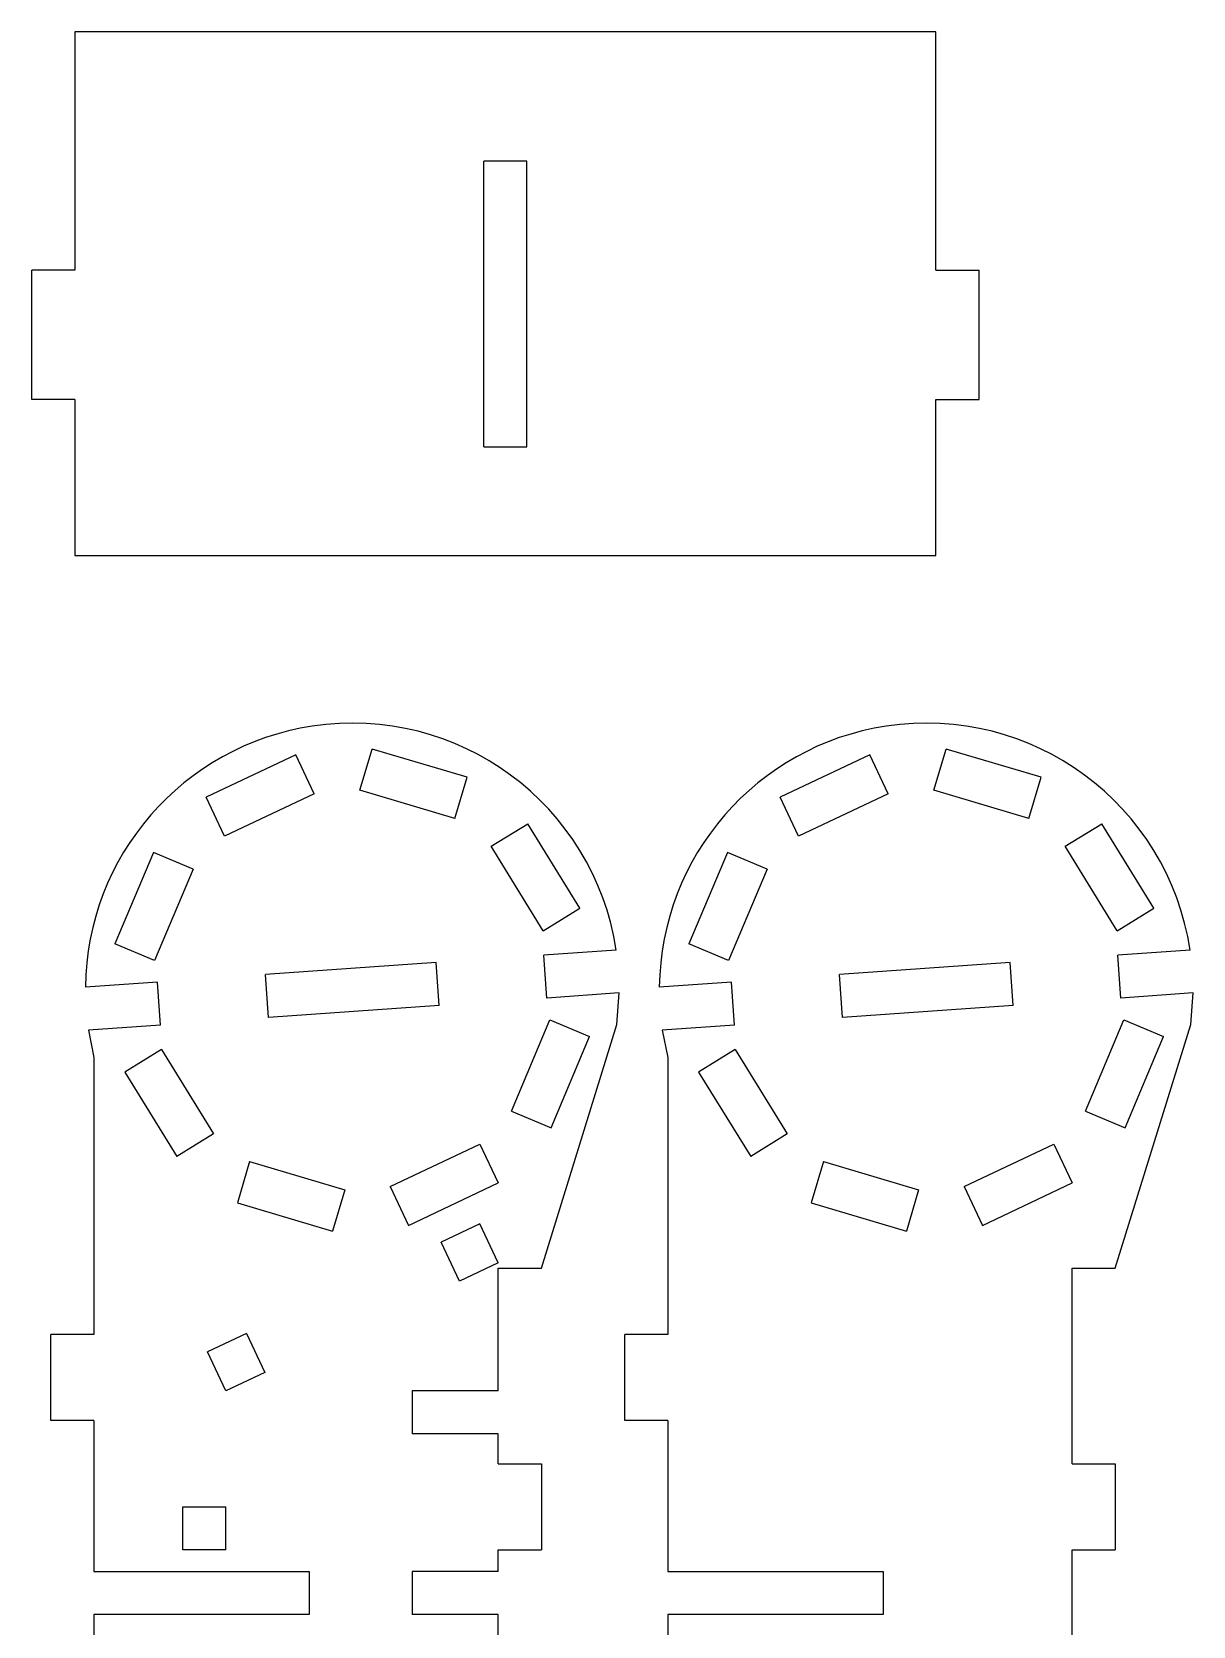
# Model space of a CAD drawing. Header units: inches. Extents: x -0.88 to 6.97, y -0.65 to 8.88.
# Drawn here: x 3.545 to 6.58, y 4.712 to 8.877 of the extents above; entities that cross this region are included whole.
import ezdxf

# ---------------------------------------------------------------- set-up
doc = ezdxf.new("R2010")
doc.units = ezdxf.units.IN
doc.header["$MEASUREMENT"] = 0

# ---------------------------------------------------------------- blocks, each defined once
blk = doc.blocks.new('block 190')
at = {"color": 7, "lineweight": 25, "true_color": 0xffffff}
blk.add_lwpolyline([(423.54, 698.8), (400.1, 687.73)], dxfattribs=at)
blk = doc.blocks.new('block 192')
at = {"color": 7, "lineweight": 25, "true_color": 0xffffff}
blk.add_lwpolyline([(428.34, 688.63), (404.91, 677.56)], dxfattribs=at)
blk = doc.blocks.new('block 194')
at = {"color": 7, "lineweight": 25, "true_color": 0xffffff}
blk.add_lwpolyline([(386.29, 673.32), (376.22, 649.44)], dxfattribs=at)
blk = doc.blocks.new('block 195')
at = {"color": 7, "lineweight": 25, "true_color": 0xffffff}
blk.add_lwpolyline([(388.37, 621.82), (378.79, 615.92)], dxfattribs=at)
blk = doc.blocks.new('block 196')
at = {"color": 7, "lineweight": 25, "true_color": 0xffffff}
blk.add_lwpolyline([(474.54, 674.92), (484.12, 680.82)], dxfattribs=at)
blk = doc.blocks.new('block 200')
at = {"color": 7, "lineweight": 25, "true_color": 0xffffff}
blk.add_lwpolyline([(396.66, 668.95), (386.58, 645.07)], dxfattribs=at)
blk = doc.blocks.new('block 201')
at = {"color": 7, "lineweight": 25, "true_color": 0xffffff}
blk.add_lwpolyline([(573.51, 698.8), (550.08, 687.73)], dxfattribs=at)
blk = doc.blocks.new('block 209')
at = {"color": 7, "lineweight": 25, "true_color": 0xffffff}
blk.add_lwpolyline([(359.51, 524.84), (359.51, 547.34)], dxfattribs=at)
blk = doc.blocks.new('block 210')
at = {"color": 7, "lineweight": 25, "true_color": 0xffffff}
blk.add_lwpolyline([(401.96, 599.76), (392.39, 593.85)], dxfattribs=at)
blk = doc.blocks.new('block 211')
at = {"color": 7, "lineweight": 25, "true_color": 0xffffff}
blk.add_lwpolyline([(488.14, 652.85), (497.71, 658.75)], dxfattribs=at)
blk = doc.blocks.new('block 212')
at = {"color": 7, "lineweight": 25, "true_color": 0xffffff}
blk.add_lwpolyline([(578.32, 688.63), (554.89, 677.56)], dxfattribs=at)
blk = doc.blocks.new('block 224')
at = {"color": 7, "lineweight": 25, "true_color": 0xffffff}
blk.add_lwpolyline([(370.76, 619.74), (370.76, 547.34)], dxfattribs=at)
blk = doc.blocks.new('block 225')
at = {"color": 7, "lineweight": 25, "true_color": 0xffffff}
blk.add_lwpolyline([(370.76, 524.84), (370.76, 485.46)], dxfattribs=at)
blk = doc.blocks.new('block 226')
at = {"color": 7, "lineweight": 25, "true_color": 0xffffff}
blk.add_lwpolyline([(370.76, 474.21), (370.76, 434.84)], dxfattribs=at)
blk = doc.blocks.new('block 228')
at = {"color": 7, "lineweight": 25, "true_color": 0xffffff}
blk.add_lwpolyline([(411.43, 592.51), (408.23, 581.73)], dxfattribs=at)
blk = doc.blocks.new('block 229')
at = {"color": 7, "lineweight": 25, "true_color": 0xffffff}
blk.add_lwpolyline([(440.23, 689.54), (443.43, 700.33)], dxfattribs=at)
blk = doc.blocks.new('block 232')
at = {"color": 7, "lineweight": 25, "true_color": 0xffffff}
blk.add_lwpolyline([(388.16, 628.2), (387.38, 639.42)], dxfattribs=at)
blk = doc.blocks.new('block 234')
at = {"color": 7, "lineweight": 25, "true_color": 0xffffff}
blk.add_lwpolyline([(393.98, 491.09), (393.98, 502.34)], dxfattribs=at)
blk = doc.blocks.new('block 237')
at = {"color": 7, "lineweight": 25, "true_color": 0xffffff}
blk.add_lwpolyline([(448.16, 586.04), (471.6, 597.12)], dxfattribs=at)
blk = doc.blocks.new('block 238')
at = {"color": 7, "lineweight": 25, "true_color": 0xffffff}
blk.add_lwpolyline([(452.97, 575.87), (476.4, 586.95)], dxfattribs=at)
blk = doc.blocks.new('block 243')
at = {"color": 7, "lineweight": 25, "true_color": 0xffffff}
blk.add_lwpolyline([(369.29, 626.88), (370.76, 619.74)], dxfattribs=at)
blk = doc.blocks.new('block 245')
at = {"color": 7, "lineweight": 25, "true_color": 0xffffff}
blk.add_lwpolyline([(405.23, 491.09), (405.23, 502.34)], dxfattribs=at)
blk = doc.blocks.new('block 246')
at = {"color": 7, "lineweight": 25, "true_color": 0xffffff}
blk.add_lwpolyline([(436.28, 585.13), (433.08, 574.35)], dxfattribs=at)
blk = doc.blocks.new('block 247')
at = {"color": 7, "lineweight": 25, "true_color": 0xffffff}
blk.add_lwpolyline([(465.08, 682.17), (468.28, 692.95)], dxfattribs=at)
blk = doc.blocks.new('block 248')
at = {"color": 7, "lineweight": 25, "true_color": 0xffffff}
blk.add_lwpolyline([(538.35, 621.82), (528.77, 615.92)], dxfattribs=at)
blk = doc.blocks.new('block 249')
at = {"color": 7, "lineweight": 25, "true_color": 0xffffff}
blk.add_lwpolyline([(624.52, 674.92), (634.1, 680.82)], dxfattribs=at)
blk = doc.blocks.new('block 250')
at = {"color": 7, "lineweight": 25, "true_color": 0xffffff}
blk.add_lwpolyline([(471.63, 576.28), (461.45, 571.5)], dxfattribs=at)
blk = doc.blocks.new('block 251')
at = {"color": 7, "lineweight": 25, "true_color": 0xffffff}
blk.add_lwpolyline([(410.62, 547.59), (400.44, 542.8)], dxfattribs=at)
blk = doc.blocks.new('block 252')
at = {"color": 7, "lineweight": 25, "true_color": 0xffffff}
blk.add_lwpolyline([(476.42, 566.1), (466.24, 561.31)], dxfattribs=at)
blk = doc.blocks.new('block 253')
at = {"color": 7, "lineweight": 25, "true_color": 0xffffff}
blk.add_lwpolyline([(415.41, 537.41), (405.23, 532.62)], dxfattribs=at)
blk = doc.blocks.new('block 260')
at = {"color": 7, "lineweight": 25, "true_color": 0xffffff}
blk.add_lwpolyline([(416.35, 630.17), (415.57, 641.39)], dxfattribs=at)
blk = doc.blocks.new('block 261')
at = {"color": 7, "lineweight": 25, "true_color": 0xffffff}
blk.add_lwpolyline([(427.01, 485.46), (427.01, 474.21)], dxfattribs=at)
blk = doc.blocks.new('block 263')
at = {"color": 7, "lineweight": 25, "true_color": 0xffffff}
blk.add_lwpolyline([(479.84, 605.73), (489.92, 629.61)], dxfattribs=at)
blk = doc.blocks.new('block 265')
at = {"color": 7, "lineweight": 25, "true_color": 0xffffff}
blk.add_lwpolyline([(551.94, 599.76), (542.37, 593.85)], dxfattribs=at)
blk = doc.blocks.new('block 266')
at = {"color": 7, "lineweight": 25, "true_color": 0xffffff}
blk.add_lwpolyline([(638.12, 652.85), (647.69, 658.75)], dxfattribs=at)
blk = doc.blocks.new('block 271')
at = {"color": 7, "lineweight": 25, "true_color": 0xffffff}
blk.add_lwpolyline([(405.23, 532.62), (400.44, 542.8)], dxfattribs=at)
blk = doc.blocks.new('block 273')
at = {"color": 7, "lineweight": 25, "true_color": 0xffffff}
blk.add_lwpolyline([(453.92, 532.62), (453.92, 521.37)], dxfattribs=at)
blk = doc.blocks.new('block 274')
at = {"color": 7, "lineweight": 25, "true_color": 0xffffff}
blk.add_lwpolyline([(453.92, 485.46), (453.92, 474.21)], dxfattribs=at)
blk = doc.blocks.new('block 276')
at = {"color": 7, "lineweight": 25, "true_color": 0xffffff}
blk.add_lwpolyline([(490.21, 601.35), (500.29, 625.23)], dxfattribs=at)
blk = doc.blocks.new('block 278')
at = {"color": 7, "lineweight": 25, "true_color": 0xffffff}
blk.add_lwpolyline([(598.14, 586.04), (621.57, 597.12)], dxfattribs=at)
blk = doc.blocks.new('block 283')
at = {"color": 7, "lineweight": 25, "true_color": 0xffffff}
blk.add_lwpolyline([(410.62, 547.59), (415.41, 537.41)], dxfattribs=at)
blk = doc.blocks.new('block 286')
at = {"color": 7, "lineweight": 25, "true_color": 0xffffff}
blk.add_lwpolyline([(460.94, 633.29), (460.15, 644.51)], dxfattribs=at)
blk = doc.blocks.new('block 288')
at = {"color": 7, "lineweight": 25, "true_color": 0xffffff}
blk.add_lwpolyline([(487.67, 564.66), (507.42, 628.33)], dxfattribs=at)
blk = doc.blocks.new('block 289')
at = {"color": 7, "lineweight": 25, "true_color": 0xffffff}
blk.add_lwpolyline([(536.27, 673.32), (526.2, 649.44)], dxfattribs=at)
blk = doc.blocks.new('block 290')
at = {"color": 7, "lineweight": 25, "true_color": 0xffffff}
blk.add_lwpolyline([(546.64, 668.95), (536.56, 645.07)], dxfattribs=at)
blk = doc.blocks.new('block 292')
at = {"color": 7, "lineweight": 25, "true_color": 0xffffff}
blk.add_lwpolyline([(602.95, 575.87), (626.38, 586.95)], dxfattribs=at)
blk = doc.blocks.new('block 297')
at = {"color": 7, "lineweight": 25, "true_color": 0xffffff}
blk.add_lwpolyline([(378.79, 615.92), (392.39, 593.85)], dxfattribs=at)
blk = doc.blocks.new('block 302')
at = {"color": 7, "lineweight": 25, "true_color": 0xffffff}
blk.add_lwpolyline([(476.42, 468.59), (476.42, 474.21)], dxfattribs=at)
blk = doc.blocks.new('block 303')
at = {"color": 7, "lineweight": 25, "true_color": 0xffffff}
blk.add_lwpolyline([(476.42, 485.46), (476.42, 491.09)], dxfattribs=at)
blk = doc.blocks.new('block 304')
at = {"color": 7, "lineweight": 25, "true_color": 0xffffff}
blk.add_lwpolyline([(476.42, 513.59), (476.42, 521.37)], dxfattribs=at)
blk = doc.blocks.new('block 305')
at = {"color": 7, "lineweight": 25, "true_color": 0xffffff}
blk.add_lwpolyline([(476.42, 532.62), (476.42, 564.66)], dxfattribs=at)
blk = doc.blocks.new('block 306')
at = {"color": 7, "lineweight": 25, "true_color": 0xffffff}
blk.add_lwpolyline([(487.67, 513.59), (487.67, 491.09)], dxfattribs=at)
blk = doc.blocks.new('block 312')
at = {"color": 7, "lineweight": 25, "true_color": 0xffffff}
blk.add_lwpolyline([(388.37, 621.82), (401.96, 599.76)], dxfattribs=at)
blk = doc.blocks.new('block 314')
at = {"color": 7, "lineweight": 25, "true_color": 0xffffff}
blk.add_lwpolyline([(489.13, 635.26), (488.35, 646.48)], dxfattribs=at)
blk = doc.blocks.new('block 316')
at = {"color": 7, "lineweight": 25, "true_color": 0xffffff}
blk.add_lwpolyline([(509.49, 524.84), (509.49, 547.34)], dxfattribs=at)
blk = doc.blocks.new('block 318')
at = {"color": 7, "lineweight": 25, "true_color": 0xffffff}
blk.add_lwpolyline([(507.42, 628.33), (508, 636.58)], dxfattribs=at)
blk = doc.blocks.new('block 325')
at = {"color": 7, "lineweight": 25, "true_color": 0xffffff}
blk.add_lwpolyline([(576.99, 474.21), (520.74, 474.21)], dxfattribs=at)
blk = doc.blocks.new('block 326')
at = {"color": 7, "lineweight": 25, "true_color": 0xffffff}
blk.add_lwpolyline([(476.42, 474.21), (453.92, 474.21)], dxfattribs=at)
blk = doc.blocks.new('block 327')
at = {"color": 7, "lineweight": 25, "true_color": 0xffffff}
blk.add_lwpolyline([(427.01, 474.21), (370.76, 474.21)], dxfattribs=at)
blk = doc.blocks.new('block 328')
at = {"color": 7, "lineweight": 25, "true_color": 0xffffff}
blk.add_lwpolyline([(448.16, 586.04), (452.97, 575.87)], dxfattribs=at)
blk = doc.blocks.new('block 329')
at = {"color": 7, "lineweight": 25, "true_color": 0xffffff}
blk.add_lwpolyline([(404.91, 677.56), (400.1, 687.73)], dxfattribs=at)
blk = doc.blocks.new('block 330')
at = {"color": 7, "lineweight": 25, "true_color": 0xffffff}
blk.add_lwpolyline([(466.24, 561.31), (461.45, 571.5)], dxfattribs=at)
blk = doc.blocks.new('block 331')
at = {"color": 7, "lineweight": 25, "true_color": 0xffffff}
blk.add_lwpolyline([(520.74, 619.74), (520.74, 547.34)], dxfattribs=at)
blk = doc.blocks.new('block 332')
at = {"color": 7, "lineweight": 25, "true_color": 0xffffff}
blk.add_lwpolyline([(520.74, 524.84), (520.74, 485.46)], dxfattribs=at)
blk = doc.blocks.new('block 333')
at = {"color": 7, "lineweight": 25, "true_color": 0xffffff}
blk.add_lwpolyline([(520.74, 474.21), (520.74, 434.84)], dxfattribs=at)
blk = doc.blocks.new('block 335')
at = {"color": 7, "lineweight": 25, "true_color": 0xffffff}
blk.add_lwpolyline([(561.41, 592.51), (558.21, 581.73)], dxfattribs=at)
blk = doc.blocks.new('block 336')
at = {"color": 7, "lineweight": 25, "true_color": 0xffffff}
blk.add_lwpolyline([(590.21, 689.54), (593.41, 700.33)], dxfattribs=at)
blk = doc.blocks.new('block 340')
at = {"color": 7, "lineweight": 25, "true_color": 0xffffff}
blk.add_lwpolyline([(476.42, 485.46), (453.92, 485.46)], dxfattribs=at)
blk = doc.blocks.new('block 341')
at = {"color": 7, "lineweight": 25, "true_color": 0xffffff}
blk.add_lwpolyline([(370.76, 485.46), (427.01, 485.46)], dxfattribs=at)
blk = doc.blocks.new('block 342')
at = {"color": 7, "lineweight": 25, "true_color": 0xffffff}
blk.add_lwpolyline([(520.74, 485.46), (576.99, 485.46)], dxfattribs=at)
blk = doc.blocks.new('block 343')
at = {"color": 7, "lineweight": 25, "true_color": 0xffffff}
blk.add_lwpolyline([(405.23, 491.09), (393.98, 491.09)], dxfattribs=at)
blk = doc.blocks.new('block 344')
at = {"color": 7, "lineweight": 25, "true_color": 0xffffff}
blk.add_lwpolyline([(476.42, 491.09), (487.67, 491.09)], dxfattribs=at)
blk = doc.blocks.new('block 345')
at = {"color": 7, "lineweight": 25, "true_color": 0xffffff}
blk.add_lwpolyline([(626.4, 491.09), (637.65, 491.09)], dxfattribs=at)
blk = doc.blocks.new('block 346')
at = {"color": 7, "lineweight": 25, "true_color": 0xffffff}
blk.add_lwpolyline([(471.6, 597.12), (476.4, 586.95)], dxfattribs=at)
blk = doc.blocks.new('block 347')
at = {"color": 7, "lineweight": 25, "true_color": 0xffffff}
blk.add_lwpolyline([(428.34, 688.63), (423.54, 698.8)], dxfattribs=at)
blk = doc.blocks.new('block 348')
at = {"color": 7, "lineweight": 25, "true_color": 0xffffff}
blk.add_lwpolyline([(476.42, 566.1), (471.63, 576.28)], dxfattribs=at)
blk = doc.blocks.new('block 351')
at = {"color": 7, "lineweight": 25, "true_color": 0xffffff}
blk.add_lwpolyline([(393.98, 502.34), (405.23, 502.34)], dxfattribs=at)
blk = doc.blocks.new('block 352')
at = {"color": 7, "lineweight": 25, "true_color": 0xffffff}
blk.add_lwpolyline([(476.42, 513.59), (487.67, 513.59)], dxfattribs=at)
blk = doc.blocks.new('block 353')
at = {"color": 7, "lineweight": 25, "true_color": 0xffffff}
blk.add_lwpolyline([(626.4, 513.59), (637.65, 513.59)], dxfattribs=at)
blk = doc.blocks.new('block 354')
at = {"color": 7, "lineweight": 25, "true_color": 0xffffff}
blk.add_lwpolyline([(538.14, 628.2), (537.35, 639.42)], dxfattribs=at)
blk = doc.blocks.new('block 357')
at = {"color": 7, "lineweight": 25, "true_color": 0xffffff}
blk.add_lwpolyline([(586.25, 585.13), (583.05, 574.35)], dxfattribs=at)
blk = doc.blocks.new('block 358')
at = {"color": 7, "lineweight": 25, "true_color": 0xffffff}
blk.add_lwpolyline([(615.06, 682.17), (618.26, 692.95)], dxfattribs=at)
blk = doc.blocks.new('block 359')
at = {"color": 7, "lineweight": 25, "true_color": 0xffffff}
blk.add_lwpolyline([(476.42, 521.37), (453.92, 521.37)], dxfattribs=at)
blk = doc.blocks.new('block 360')
at = {"color": 7, "lineweight": 25, "true_color": 0xffffff}
blk.add_lwpolyline([(520.74, 524.84), (509.49, 524.84)], dxfattribs=at)
blk = doc.blocks.new('block 361')
at = {"color": 7, "lineweight": 25, "true_color": 0xffffff}
blk.add_lwpolyline([(370.76, 524.84), (359.51, 524.84)], dxfattribs=at)
blk = doc.blocks.new('block 362')
at = {"color": 7, "lineweight": 25, "true_color": 0xffffff}
blk.add_lwpolyline([(476.42, 532.62), (453.92, 532.62)], dxfattribs=at)
blk = doc.blocks.new('block 365')
at = {"color": 7, "lineweight": 25, "true_color": 0xffffff}
blk.add_lwpolyline([(519.27, 626.88), (520.74, 619.74)], dxfattribs=at)
blk = doc.blocks.new('block 366')
at = {"color": 7, "lineweight": 25, "true_color": 0xffffff}
blk.add_lwpolyline([(566.33, 630.17), (565.54, 641.39)], dxfattribs=at)
blk = doc.blocks.new('block 367')
at = {"color": 7, "lineweight": 25, "true_color": 0xffffff}
blk.add_lwpolyline([(576.99, 485.46), (576.99, 474.21)], dxfattribs=at)
blk = doc.blocks.new('block 369')
at = {"color": 7, "lineweight": 25, "true_color": 0xffffff}
blk.add_lwpolyline([(629.82, 605.73), (639.9, 629.61)], dxfattribs=at)
blk = doc.blocks.new('block 370')
at = {"color": 7, "lineweight": 25, "true_color": 0xffffff}
blk.add_lwpolyline([(640.19, 601.35), (650.26, 625.23)], dxfattribs=at)
blk = doc.blocks.new('block 373')
at = {"color": 7, "lineweight": 25, "true_color": 0xffffff}
blk.add_lwpolyline([(520.74, 547.34), (509.49, 547.34)], dxfattribs=at)
blk = doc.blocks.new('block 374')
at = {"color": 7, "lineweight": 25, "true_color": 0xffffff}
blk.add_lwpolyline([(370.76, 547.34), (359.51, 547.34)], dxfattribs=at)
blk = doc.blocks.new('block 375')
at = {"color": 7, "lineweight": 25, "true_color": 0xffffff}
blk.add_lwpolyline([(408.23, 581.73), (433.08, 574.35)], dxfattribs=at)
blk = doc.blocks.new('block 376')
at = {"color": 7, "lineweight": 25, "true_color": 0xffffff}
blk.add_lwpolyline([(488.14, 652.85), (474.54, 674.92)], dxfattribs=at)
blk = doc.blocks.new('block 382')
at = {"color": 7, "lineweight": 25, "true_color": 0xffffff}
blk.add_lwpolyline([(476.42, 564.66), (487.67, 564.66)], dxfattribs=at)
blk = doc.blocks.new('block 383')
at = {"color": 7, "lineweight": 25, "true_color": 0xffffff}
blk.add_lwpolyline([(626.4, 564.66), (637.65, 564.66)], dxfattribs=at)
blk = doc.blocks.new('block 384')
at = {"color": 7, "lineweight": 25, "true_color": 0xffffff}
blk.add_lwpolyline([(411.43, 592.51), (436.28, 585.13)], dxfattribs=at)
blk = doc.blocks.new('block 385')
at = {"color": 7, "lineweight": 25, "true_color": 0xffffff}
blk.add_lwpolyline([(497.71, 658.75), (484.12, 680.82)], dxfattribs=at)
blk = doc.blocks.new('block 386')
at = {"color": 7, "lineweight": 25, "true_color": 0xffffff}
blk.add_lwpolyline([(528.77, 615.92), (542.37, 593.85)], dxfattribs=at)
blk = doc.blocks.new('block 387')
at = {"color": 7, "lineweight": 25, "true_color": 0xffffff}
blk.add_lwpolyline([(637.65, 564.66), (657.4, 628.33)], dxfattribs=at)
blk = doc.blocks.new('block 391')
at = {"color": 7, "lineweight": 25, "true_color": 0xffffff}
blk.add_lwpolyline([(386.58, 645.07), (376.22, 649.44)], dxfattribs=at)
blk = doc.blocks.new('block 392')
at = {"color": 7, "lineweight": 25, "true_color": 0xffffff}
blk.add_lwpolyline([(479.84, 605.73), (490.21, 601.35)], dxfattribs=at)
blk = doc.blocks.new('block 393')
at = {"color": 7, "lineweight": 25, "true_color": 0xffffff}
blk.add_lwpolyline([(538.35, 621.82), (551.94, 599.76)], dxfattribs=at)
blk = doc.blocks.new('block 395')
at = {"color": 7, "lineweight": 25, "true_color": 0xffffff}
blk.add_lwpolyline([(610.92, 633.29), (610.13, 644.51)], dxfattribs=at)
blk = doc.blocks.new('block 397')
at = {"color": 7, "lineweight": 25, "true_color": 0xffffff}
blk.add_lwpolyline([(626.4, 468.59), (626.4, 491.09)], dxfattribs=at)
blk = doc.blocks.new('block 398')
at = {"color": 7, "lineweight": 25, "true_color": 0xffffff}
blk.add_lwpolyline([(626.4, 513.59), (626.4, 564.66)], dxfattribs=at)
blk = doc.blocks.new('block 399')
at = {"color": 7, "lineweight": 25, "true_color": 0xffffff}
blk.add_lwpolyline([(637.65, 513.59), (637.65, 491.09)], dxfattribs=at)
blk = doc.blocks.new('block 408')
at = {"color": 7, "lineweight": 25, "true_color": 0xffffff}
blk.add_lwpolyline([(558.21, 581.73), (583.05, 574.35)], dxfattribs=at)
blk = doc.blocks.new('block 409')
at = {"color": 7, "lineweight": 25, "true_color": 0xffffff}
blk.add_lwpolyline([(561.41, 592.51), (586.25, 585.13)], dxfattribs=at)
blk = doc.blocks.new('block 410')
at = {"color": 7, "lineweight": 25, "true_color": 0xffffff}
blk.add_lwpolyline([(598.14, 586.04), (602.95, 575.87)], dxfattribs=at)
blk = doc.blocks.new('block 411')
at = {"color": 7, "lineweight": 25, "true_color": 0xffffff}
blk.add_lwpolyline([(554.89, 677.56), (550.08, 687.73)], dxfattribs=at)
blk = doc.blocks.new('block 413')
at = {"color": 7, "lineweight": 25, "true_color": 0xffffff}
blk.add_lwpolyline([(639.11, 635.26), (638.32, 646.48)], dxfattribs=at)
blk = doc.blocks.new('block 415')
at = {"color": 7, "lineweight": 25, "true_color": 0xffffff}
blk.add_lwpolyline([(657.4, 628.33), (657.98, 636.58)], dxfattribs=at)
blk = doc.blocks.new('block 416')
at = {"color": 7, "lineweight": 25, "true_color": 0xffffff}
blk.add_lwpolyline([(657.98, 636.58), (639.11, 635.26)], dxfattribs=at)
blk = doc.blocks.new('block 417')
at = {"color": 7, "lineweight": 25, "true_color": 0xffffff}
blk.add_lwpolyline([(610.92, 633.29), (566.33, 630.17)], dxfattribs=at)
blk = doc.blocks.new('block 418')
at = {"color": 7, "lineweight": 25, "true_color": 0xffffff}
blk.add_lwpolyline([(538.14, 628.2), (519.27, 626.88)], dxfattribs=at)
blk = doc.blocks.new('block 419')
at = {"color": 7, "lineweight": 25, "true_color": 0xffffff}
blk.add_lwpolyline([(396.66, 668.95), (386.29, 673.32)], dxfattribs=at)
blk = doc.blocks.new('block 420')
at = {"color": 7, "lineweight": 25, "true_color": 0xffffff}
blk.add_lwpolyline([(489.92, 629.61), (500.29, 625.23)], dxfattribs=at)
blk = doc.blocks.new('block 425')
at = {"color": 7, "lineweight": 25, "true_color": 0xffffff}
blk.add_lwpolyline([(508, 636.58), (489.13, 635.26)], dxfattribs=at)
blk = doc.blocks.new('block 426')
at = {"color": 7, "lineweight": 25, "true_color": 0xffffff}
blk.add_lwpolyline([(460.94, 633.29), (416.35, 630.17)], dxfattribs=at)
blk = doc.blocks.new('block 427')
at = {"color": 7, "lineweight": 25, "true_color": 0xffffff}
blk.add_lwpolyline([(388.16, 628.2), (369.29, 626.88)], dxfattribs=at)
blk = doc.blocks.new('block 428')
at = {"color": 7, "lineweight": 25, "true_color": 0xffffff}
blk.add_lwpolyline([(657.19, 647.8), (638.32, 646.48)], dxfattribs=at)
blk = doc.blocks.new('block 429')
at = {"color": 7, "lineweight": 25, "true_color": 0xffffff}
blk.add_lwpolyline([(610.13, 644.51), (565.54, 641.39)], dxfattribs=at)
blk = doc.blocks.new('block 430')
at = {"color": 7, "lineweight": 25, "true_color": 0xffffff}
blk.add_lwpolyline([(537.35, 639.42), (518.49, 638.1)], dxfattribs=at)
blk = doc.blocks.new('block 431')
at = {"color": 7, "lineweight": 25, "true_color": 0xffffff}
blk.add_lwpolyline([(536.56, 645.07), (526.2, 649.44)], dxfattribs=at)
blk = doc.blocks.new('block 432')
at = {"color": 7, "lineweight": 25, "true_color": 0xffffff}
blk.add_lwpolyline([(629.82, 605.73), (640.19, 601.35)], dxfattribs=at)
blk = doc.blocks.new('block 433')
at = {"color": 7, "lineweight": 25, "true_color": 0xffffff}
blk.add_lwpolyline([(621.57, 597.12), (626.38, 586.95)], dxfattribs=at)
blk = doc.blocks.new('block 434')
at = {"color": 7, "lineweight": 25, "true_color": 0xffffff}
blk.add_lwpolyline([(578.32, 688.63), (573.51, 698.8)], dxfattribs=at)
blk = doc.blocks.new('block 436')
at = {"color": 7, "lineweight": 25, "true_color": 0xffffff}
blk.add_lwpolyline([(507.21, 647.8), (488.35, 646.48)], dxfattribs=at)
blk = doc.blocks.new('block 437')
at = {"color": 7, "lineweight": 25, "true_color": 0xffffff}
blk.add_lwpolyline([(460.15, 644.51), (415.57, 641.39)], dxfattribs=at)
blk = doc.blocks.new('block 438')
at = {"color": 7, "lineweight": 25, "true_color": 0xffffff}
blk.add_lwpolyline([(387.38, 639.42), (368.51, 638.1)], dxfattribs=at)
blk = doc.blocks.new('block 439')
at = {"color": 7, "lineweight": 25, "true_color": 0xffffff}
blk.add_lwpolyline([(465.08, 682.17), (440.23, 689.54)], dxfattribs=at)
blk = doc.blocks.new('block 444')
at = {"color": 7, "lineweight": 25, "true_color": 0xffffff}
blk.add_lwpolyline([(468.28, 692.95), (443.43, 700.33)], dxfattribs=at)
blk = doc.blocks.new('block 445')
at = {"color": 7, "lineweight": 25, "true_color": 0xffffff}
blk.add_lwpolyline([(546.64, 668.95), (536.27, 673.32)], dxfattribs=at)
blk = doc.blocks.new('block 446')
at = {"color": 7, "lineweight": 25, "true_color": 0xffffff}
blk.add_lwpolyline([(639.9, 629.61), (650.26, 625.23)], dxfattribs=at)
blk = doc.blocks.new('block 447')
at = {"color": 7, "lineweight": 25, "true_color": 0xffffff}
blk.add_lwpolyline([(638.12, 652.85), (624.52, 674.92)], dxfattribs=at)
blk = doc.blocks.new('block 449')
at = {"color": 7, "lineweight": 25, "true_color": 0xffffff}
blk.add_lwpolyline([(647.69, 658.75), (634.1, 680.82)], dxfattribs=at)
blk = doc.blocks.new('block 452')
at = {"color": 7, "lineweight": 25, "true_color": 0xffffff}
blk.add_lwpolyline([(615.06, 682.17), (590.21, 689.54)], dxfattribs=at)
blk = doc.blocks.new('block 453')
at = {"color": 7, "lineweight": 25, "true_color": 0xffffff}
blk.add_lwpolyline([(618.26, 692.95), (593.41, 700.33)], dxfattribs=at)
blk = doc.blocks.new('block 578')
at = {"color": 7, "lineweight": 25, "true_color": 0xffffff}
blk.add_lwpolyline([(354.54, 791.68), (354.54, 825.43)], dxfattribs=at)
blk = doc.blocks.new('block 579')
at = {"color": 7, "lineweight": 25, "true_color": 0xffffff}
blk.add_lwpolyline([(365.79, 887.71), (365.79, 825.43)], dxfattribs=at)
blk = doc.blocks.new('block 580')
at = {"color": 7, "lineweight": 25, "true_color": 0xffffff}
blk.add_lwpolyline([(365.79, 791.68), (365.79, 750.91)], dxfattribs=at)
blk = doc.blocks.new('block 581')
at = {"color": 7, "lineweight": 25, "true_color": 0xffffff}
blk.add_lwpolyline([(365.79, 750.91), (590.79, 750.91)], dxfattribs=at)
blk = doc.blocks.new('block 582')
at = {"color": 7, "lineweight": 25, "true_color": 0xffffff}
blk.add_lwpolyline([(472.66, 779.26), (483.91, 779.26)], dxfattribs=at)
blk = doc.blocks.new('block 583')
at = {"color": 7, "lineweight": 25, "true_color": 0xffffff}
blk.add_lwpolyline([(365.79, 791.68), (354.54, 791.68)], dxfattribs=at)
blk = doc.blocks.new('block 584')
at = {"color": 7, "lineweight": 25, "true_color": 0xffffff}
blk.add_lwpolyline([(590.79, 791.68), (602.04, 791.68)], dxfattribs=at)
blk = doc.blocks.new('block 585')
at = {"color": 7, "lineweight": 25, "true_color": 0xffffff}
blk.add_lwpolyline([(472.66, 779.26), (472.66, 853.96)], dxfattribs=at)
blk = doc.blocks.new('block 586')
at = {"color": 7, "lineweight": 25, "true_color": 0xffffff}
blk.add_lwpolyline([(483.91, 779.26), (483.91, 853.96)], dxfattribs=at)
blk = doc.blocks.new('block 587')
at = {"color": 7, "lineweight": 25, "true_color": 0xffffff}
blk.add_lwpolyline([(365.79, 825.43), (354.54, 825.43)], dxfattribs=at)
blk = doc.blocks.new('block 588')
at = {"color": 7, "lineweight": 25, "true_color": 0xffffff}
blk.add_lwpolyline([(590.79, 825.43), (602.04, 825.43)], dxfattribs=at)
blk = doc.blocks.new('block 589')
at = {"color": 7, "lineweight": 25, "true_color": 0xffffff}
blk.add_lwpolyline([(483.91, 853.96), (472.66, 853.96)], dxfattribs=at)
blk = doc.blocks.new('block 590')
at = {"color": 7, "lineweight": 25, "true_color": 0xffffff}
blk.add_lwpolyline([(590.79, 887.71), (365.79, 887.71)], dxfattribs=at)
blk = doc.blocks.new('block 591')
at = {"color": 7, "lineweight": 25, "true_color": 0xffffff}
blk.add_lwpolyline([(590.79, 750.91), (590.79, 791.68)], dxfattribs=at)
blk = doc.blocks.new('block 592')
at = {"color": 7, "lineweight": 25, "true_color": 0xffffff}
blk.add_lwpolyline([(590.79, 825.43), (590.79, 887.71)], dxfattribs=at)
blk = doc.blocks.new('block 593')
at = {"color": 7, "lineweight": 25, "true_color": 0xffffff}
blk.add_lwpolyline([(602.04, 791.68), (602.04, 825.43)], dxfattribs=at)
blk = doc.blocks.new('block 612')
at = {"color": 7, "lineweight": 25, "true_color": 0xffffff}
blk.add_open_spline([(507.21, 647.8), (501.44, 685.89), (465.88, 712.08), (427.79, 706.3), (393.98, 701.17), (368.88, 672.29), (368.51, 638.1)], degree=3, knots=[0, 0, 0, 0, 1, 1, 1, 2, 2, 2, 2], dxfattribs=at)
blk = doc.blocks.new('block 615')
at = {"color": 7, "lineweight": 25, "true_color": 0xffffff}
blk.add_open_spline([(657.19, 647.8), (651.42, 685.89), (615.86, 712.08), (577.77, 706.3), (543.96, 701.17), (518.86, 672.29), (518.49, 638.1)], degree=3, knots=[0, 0, 0, 0, 1, 1, 1, 2, 2, 2, 2], dxfattribs=at)

msp = doc.modelspace()

# ---------------------------------------------------------------- block references
at = {"xscale": 0.01, "yscale": 0.01, "zscale": 0.01}
for name in ['block 579', 'block 590', 'block 592', 'block 585', 'block 589', 'block 586', 'block 578', 'block 587', 'block 588', 'block 593', 'block 583', 'block 580', 'block 584', 'block 591', 'block 582', 'block 581', 'block 612', 'block 615', 'block 229', 'block 444', 'block 336', 'block 453', 'block 190', 'block 347', 'block 201', 'block 434', 'block 247', 'block 358', 'block 329', 'block 192', 'block 439', 'block 411', 'block 212', 'block 452', 'block 196', 'block 385', 'block 249', 'block 449', 'block 376', 'block 447', 'block 194', 'block 419', 'block 289', 'block 445', 'block 200', 'block 290', 'block 211', 'block 266', 'block 391', 'block 436', 'block 314', 'block 431', 'block 428', 'block 413', 'block 437', 'block 286', 'block 429', 'block 395', 'block 438', 'block 232', 'block 260', 'block 430', 'block 354', 'block 366', 'block 426', 'block 425', 'block 318', 'block 417', 'block 416', 'block 415', 'block 263', 'block 420', 'block 369', 'block 446', 'block 427', 'block 243', 'block 288', 'block 276', 'block 418', 'block 365', 'block 387', 'block 370', 'block 195', 'block 312', 'block 248', 'block 393', 'block 224', 'block 331', 'block 297', 'block 386', 'block 392', 'block 432', 'block 210', 'block 237', 'block 346', 'block 265', 'block 278', 'block 433', 'block 228', 'block 384', 'block 335', 'block 409', 'block 246', 'block 328', 'block 238', 'block 357', 'block 410', 'block 292', 'block 375', 'block 408', 'block 250', 'block 348', 'block 330', 'block 252', 'block 305', 'block 382', 'block 383', 'block 398', 'block 209', 'block 374', 'block 251', 'block 283', 'block 316', 'block 373', 'block 271', 'block 253', 'block 273', 'block 362', 'block 361', 'block 225', 'block 359', 'block 304', 'block 360', 'block 332', 'block 352', 'block 306', 'block 353', 'block 399', 'block 234', 'block 351', 'block 245', 'block 343', 'block 303', 'block 344', 'block 345', 'block 397', 'block 341', 'block 261', 'block 274', 'block 340', 'block 342', 'block 367', 'block 226', 'block 327', 'block 326', 'block 302', 'block 325', 'block 333']:
    msp.add_blockref(name, (0, 0), dxfattribs=at)

doc.saveas('drawing.dxf')
